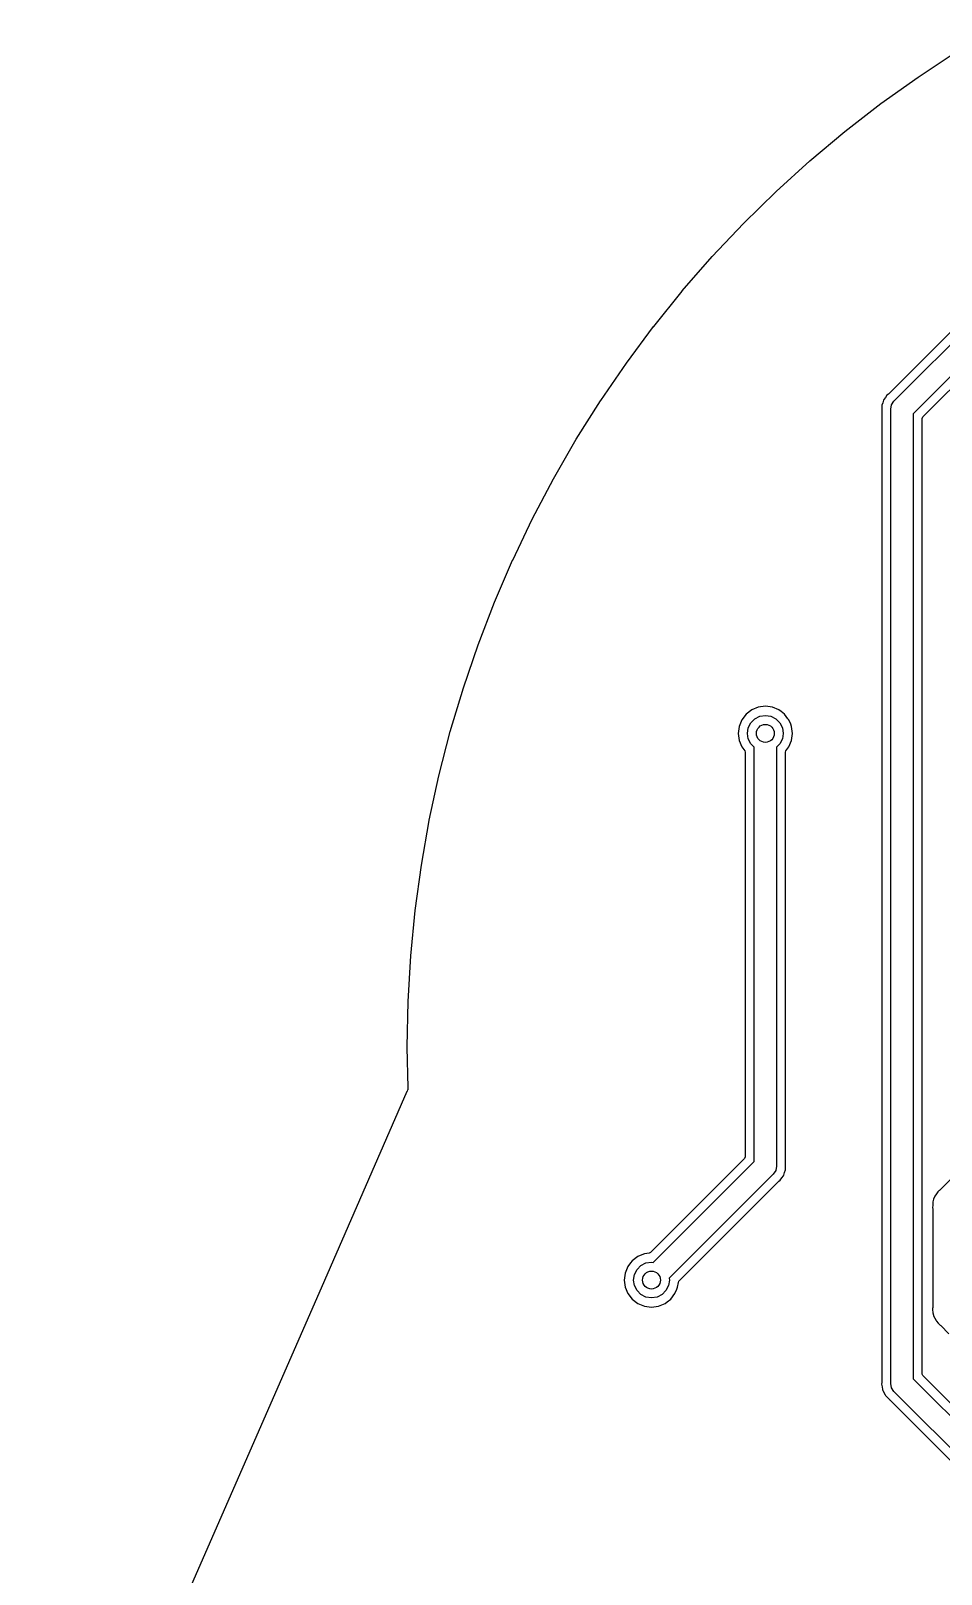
# Model space of a CAD drawing. Extents: x -3.95 to 1.03, y -1.83 to 1.03.
# Drawn here: x -3.865 to -3.066, y -0.468 to 0.887 of the extents above; entities that cross this region are included whole.
import ezdxf

# ---------------------------------------------------------------- set-up
doc = ezdxf.new("R2010")
doc.units = 0
doc.header["$MEASUREMENT"] = 0
doc.layers.add('BLACK', color=7, linetype='CONTINUOUS')

msp = doc.modelspace()

# ---------------------------------------------------------------- linework, layer by layer
at = {"layer": 'BLACK', "linetype": 'CONTINUOUS'}
for p, q in [((-2.793, 0.8868), (-3.1118, 0.568)), ((-3.107, 0.5617), (-2.7828, 0.8858)), ((-2.7689, 0.8719), (-3.0902, 0.5506)), ((-3.0859, 0.8463), (-3.0525, 0.8683)), ((-3.1185, 0.823), (-3.0859, 0.8463)), ((-3.0859, 0.8463), (-3.0859, 0.8463)), ((-3.1501, 0.7985), (-3.1185, 0.823)), ((-3.1185, 0.823), (-3.1185, 0.823)), ((-3.1808, 0.7728), (-3.1502, 0.7985)), ((-3.1502, 0.7985), (-3.1501, 0.7985)), ((-3.2105, 0.7458), (-3.1809, 0.7727)), ((-3.1809, 0.7727), (-3.1808, 0.7728)), ((-3.2391, 0.7178), (-3.2105, 0.7458)), ((-3.2105, 0.7458), (-3.2105, 0.7458)), ((-3.2666, 0.6887), (-3.2391, 0.7177)), ((-3.2391, 0.7177), (-3.2391, 0.7178)), ((-3.2929, 0.6585), (-3.2666, 0.6886)), ((-3.2666, 0.6886), (-3.2666, 0.6887)), ((-3.318, 0.6273), (-3.2929, 0.6584)), ((-3.2929, 0.6584), (-3.2929, 0.6585)), ((-3.342, 0.5952), (-3.3181, 0.6273)), ((-3.3181, 0.6273), (-3.318, 0.6273)), ((-3.0817, 0.5479), (-3.0273, 0.6023)), ((-3.3646, 0.5622), (-3.342, 0.5951)), ((-3.342, 0.5951), (-3.342, 0.5952)), ((-3.386, 0.5283), (-3.3647, 0.5621)), ((-3.3647, 0.5621), (-3.3646, 0.5622)), ((-3.1176, 0.558), (-3.1177, 0.5575)), ((-3.1177, 0.5575), (-3.1177, 0.5574)), ((-3.1177, 0.5574), (-3.1177, 0.5551)), ((-3.1169, 0.5602), (-3.1176, 0.5581)), ((-3.1176, 0.5581), (-3.1176, 0.558)), ((-3.1168, 0.5603), (-3.1169, 0.5602)), ((-3.1162, 0.5625), (-3.1168, 0.5603)), ((-3.1161, 0.5626), (-3.1162, 0.5625)), ((-3.1159, 0.563), (-3.1161, 0.5626)), ((-3.1145, 0.565), (-3.1159, 0.5631)), ((-3.1159, 0.5631), (-3.1159, 0.563)), ((-3.1132, 0.5669), (-3.1145, 0.565)), ((-3.1145, 0.565), (-3.1145, 0.565)), ((-3.1119, 0.5679), (-3.1132, 0.5669)), ((-3.1118, 0.568), (-3.1119, 0.5679)), ((-3.1098, 0.5547), (-3.1091, 0.5585)), ((-3.1091, 0.5585), (-3.107, 0.5617)), ((-3.1177, 0.555), (-3.1178, 0.5527)), ((-3.1178, 0.5527), (-3.1178, 0.5527)), ((-3.1178, 0.5527), (-3.1178, 0.5526)), ((-3.1178, 0.5526), (-3.1177, 0.5521)), ((-3.1177, 0.5551), (-3.1177, 0.555)), ((-3.1177, 0.5521), (-3.1177, -0.2996)), ((-3.1098, -0.3007), (-3.1098, 0.5547)), ((-3.0902, 0.5506), (-3.0902, -0.2966)), ((-3.0823, 0.5466), (-3.0817, 0.5479)), ((-3.0823, 0.405), (-3.0823, 0.5466)), ((-3.406, 0.4936), (-3.386, 0.5282)), ((-3.386, 0.5282), (-3.386, 0.5283)), ((-3.4247, 0.4582), (-3.406, 0.4935)), ((-3.406, 0.4935), (-3.406, 0.4936)), ((-3.4419, 0.422), (-3.4247, 0.4581)), ((-3.4247, 0.4581), (-3.4247, 0.4582)), ((-3.4578, 0.3853), (-3.442, 0.422)), ((-3.442, 0.422), (-3.4419, 0.422)), ((-3.0823, 0.305), (-3.0823, 0.405)), ((-3.4722, 0.3479), (-3.4578, 0.3852)), ((-3.4578, 0.3852), (-3.4578, 0.3853)), ((-3.4852, 0.31), (-3.4723, 0.3478)), ((-3.4723, 0.3478), (-3.4722, 0.3479)), ((-3.4967, 0.2716), (-3.4852, 0.3099)), ((-3.4852, 0.3099), (-3.4852, 0.31)), ((-3.0823, -0.2361), (-3.0823, 0.305)), ((-3.2369, 0.2869), (-3.2407, 0.2819)), ((-3.2319, 0.2907), (-3.2369, 0.2869)), ((-3.2262, 0.293), (-3.2319, 0.2907)), ((-3.2293, 0.2827), (-3.2249, 0.285)), ((-3.22, 0.2938), (-3.2262, 0.293)), ((-3.2249, 0.285), (-3.22, 0.2857)), ((-3.2138, 0.293), (-3.22, 0.2938)), ((-3.22, 0.2857), (-3.2151, 0.285)), ((-3.2151, 0.285), (-3.2107, 0.2827)), ((-3.2081, 0.2907), (-3.2138, 0.293)), ((-3.2062, 0.2892), (-3.2081, 0.2907)), ((-3.2031, 0.2869), (-3.2062, 0.2892)), ((-3.2001, 0.2829), (-3.2031, 0.2869)), ((-3.5067, 0.2328), (-3.4967, 0.2716)), ((-3.4967, 0.2716), (-3.4967, 0.2716)), ((-3.243, 0.2762), (-3.2439, 0.27)), ((-3.2407, 0.2819), (-3.243, 0.2762)), ((-3.2357, 0.27), (-3.235, 0.2749)), ((-3.235, 0.2749), (-3.2327, 0.2793)), ((-3.2327, 0.2793), (-3.2293, 0.2827)), ((-3.2107, 0.2827), (-3.2073, 0.2793)), ((-3.2073, 0.2793), (-3.205, 0.2749)), ((-3.205, 0.2749), (-3.2043, 0.27)), ((-3.1993, 0.2819), (-3.2001, 0.2829)), ((-3.1977, 0.278), (-3.1993, 0.2819)), ((-3.197, 0.2762), (-3.1977, 0.278)), ((-3.1961, 0.27), (-3.197, 0.2762)), ((-3.2439, 0.27), (-3.243, 0.2638)), ((-3.243, 0.2638), (-3.2407, 0.2581)), ((-3.2407, 0.2581), (-3.2407, 0.2581)), ((-3.2407, 0.2581), (-3.2381, 0.2548)), ((-3.235, 0.2651), (-3.2357, 0.27)), ((-3.2327, 0.2607), (-3.235, 0.2651)), ((-3.2298, 0.2578), (-3.2327, 0.2607)), ((-3.2298, -0.1059), (-3.2298, 0.2578)), ((-3.2073, 0.2607), (-3.2102, 0.2578)), ((-3.2102, 0.2578), (-3.2102, -0.11)), ((-3.205, 0.2651), (-3.2073, 0.2607)), ((-3.2043, 0.27), (-3.205, 0.2651)), ((-3.2019, 0.2548), (-3.1993, 0.2581)), ((-3.1993, 0.2581), (-3.197, 0.2638)), ((-3.197, 0.2638), (-3.1961, 0.27)), ((-3.2381, 0.2548), (-3.2377, 0.2536)), ((-3.2377, 0.2536), (-3.2377, -0.1019)), ((-3.2023, 0.2536), (-3.2019, 0.2548)), ((-3.2023, -0.1074), (-3.2023, 0.2536)), ((-3.5152, 0.1937), (-3.5067, 0.2328)), ((-3.5067, 0.2328), (-3.5067, 0.2328)), ((-3.5221, 0.1543), (-3.5152, 0.1936)), ((-3.5152, 0.1936), (-3.5152, 0.1937)), ((-3.5275, 0.1146), (-3.5221, 0.1542)), ((-3.5221, 0.1542), (-3.5221, 0.1543)), ((-3.5314, 0.0747), (-3.5276, 0.1145)), ((-3.5276, 0.1145), (-3.5275, 0.1146)), ((-3.5337, 0.0347), (-3.5314, 0.0746)), ((-3.5314, 0.0746), (-3.5314, 0.0747)), ((-3.5345, -0.0053), (-3.5338, 0.0346)), ((-3.5338, 0.0346), (-3.5337, 0.0347)), ((-3.5345, -0.0054), (-3.5345, -0.0053)), ((-3.5338, -0.0411), (-3.5345, -0.0054)), ((-3.607, -0.21), (-3.5345, -0.0442)), ((-3.5345, -0.0442), (-3.5343, -0.044)), ((-3.5343, -0.044), (-3.534, -0.0431)), ((-3.534, -0.0431), (-3.5339, -0.043)), ((-3.5339, -0.043), (-3.5338, -0.0427)), ((-3.5338, -0.0413), (-3.5338, -0.0411)), ((-3.5338, -0.0423), (-3.5338, -0.0413)), ((-3.5338, -0.0427), (-3.5338, -0.0423)), ((-3.5338, -0.0423), (-3.5338, -0.0423)), ((-3.2383, -0.1032), (-3.321, -0.1859)), ((-3.3184, -0.1945), (-3.2298, -0.1059)), ((-3.2377, -0.1019), (-3.2383, -0.1032)), ((-3.2022, -0.1079), (-3.2023, -0.1074)), ((-3.2023, -0.1103), (-3.2022, -0.108)), ((-3.2022, -0.108), (-3.2022, -0.1079)), ((-3.213, -0.117), (-3.3045, -0.2084)), ((-3.2109, -0.1138), (-3.213, -0.117)), ((-3.213, -0.117), (-3.213, -0.117)), ((-3.2102, -0.11), (-3.2109, -0.1138)), ((-3.2069, -0.1222), (-3.2056, -0.1203)), ((-3.2056, -0.1203), (-3.2055, -0.1202)), ((-3.2055, -0.1202), (-3.2041, -0.1184)), ((-3.2041, -0.1183), (-3.2039, -0.1179)), ((-3.2041, -0.1184), (-3.2041, -0.1183)), ((-3.2039, -0.1179), (-3.2038, -0.1178)), ((-3.2038, -0.1178), (-3.2032, -0.1156)), ((-3.2032, -0.1156), (-3.2031, -0.1155)), ((-3.2031, -0.1155), (-3.2024, -0.1133)), ((-3.2024, -0.1133), (-3.2023, -0.1128)), ((-3.2024, -0.1133), (-3.2024, -0.1133)), ((-3.2023, -0.1104), (-3.2023, -0.1103)), ((-3.2023, -0.1127), (-3.2023, -0.1104)), ((-3.2023, -0.1128), (-3.2023, -0.1127)), ((-3.0455, -0.1097), (-3.0671, -0.1313)), ((-3.2959, -0.211), (-3.2082, -0.1233)), ((-3.2082, -0.1233), (-3.2081, -0.1232)), ((-3.2081, -0.1232), (-3.2069, -0.1222)), ((-3.2069, -0.1222), (-3.2069, -0.1222)), ((-3.2069, -0.1222), (-3.2069, -0.1222)), ((-3.0698, -0.1344), (-3.0712, -0.1362)), ((-3.0685, -0.1324), (-3.0698, -0.1343)), ((-3.0698, -0.1343), (-3.0698, -0.1344)), ((-3.0672, -0.1314), (-3.0685, -0.1324)), ((-3.0671, -0.1313), (-3.0672, -0.1314)), ((-3.073, -0.1443), (-3.0731, -0.1466)), ((-3.0731, -0.1466), (-3.0731, -0.1467)), ((-3.0731, -0.1467), (-3.073, -0.1472)), ((-3.0729, -0.1414), (-3.073, -0.1419)), ((-3.073, -0.1419), (-3.073, -0.1419)), ((-3.073, -0.1419), (-3.073, -0.1419)), ((-3.073, -0.1419), (-3.073, -0.1419)), ((-3.073, -0.1419), (-3.073, -0.1442)), ((-3.073, -0.1442), (-3.073, -0.1443)), ((-3.073, -0.1472), (-3.073, -0.2344)), ((-3.0722, -0.1391), (-3.0729, -0.1413)), ((-3.0729, -0.1413), (-3.0729, -0.1414)), ((-3.0715, -0.1368), (-3.0722, -0.139)), ((-3.0722, -0.139), (-3.0722, -0.1391)), ((-3.0714, -0.1368), (-3.0715, -0.1368)), ((-3.0712, -0.1363), (-3.0714, -0.1368)), ((-3.0712, -0.1362), (-3.0712, -0.1363)), ((-3.3319, -0.1893), (-3.3369, -0.1931)), ((-3.3298, -0.1885), (-3.3319, -0.1893)), ((-3.3319, -0.1893), (-3.3319, -0.1893)), ((-3.3262, -0.187), (-3.3298, -0.1885)), ((-3.3221, -0.1864), (-3.3262, -0.187)), ((-3.321, -0.1859), (-3.3221, -0.1864)), ((-3.3407, -0.1981), (-3.343, -0.2038)), ((-3.3383, -0.195), (-3.3407, -0.1981)), ((-3.3369, -0.1931), (-3.3383, -0.195)), ((-3.335, -0.2051), (-3.3327, -0.2007)), ((-3.3327, -0.2007), (-3.3293, -0.1973)), ((-3.3293, -0.1973), (-3.3249, -0.195)), ((-3.3249, -0.195), (-3.32, -0.1943)), ((-3.32, -0.1943), (-3.3184, -0.1945)), ((-3.8651, -0.8), (-3.607, -0.21)), ((-3.343, -0.2038), (-3.3439, -0.21)), ((-3.3439, -0.21), (-3.343, -0.2162)), ((-3.343, -0.2162), (-3.3407, -0.2219)), ((-3.3357, -0.21), (-3.335, -0.2051)), ((-3.335, -0.2149), (-3.3357, -0.21)), ((-3.3327, -0.2193), (-3.335, -0.2149)), ((-3.305, -0.2149), (-3.3073, -0.2193)), ((-3.3043, -0.21), (-3.305, -0.2149)), ((-3.3045, -0.2084), (-3.3043, -0.21)), ((-3.2978, -0.2181), (-3.297, -0.2162)), ((-3.297, -0.2162), (-3.2964, -0.2121)), ((-3.2964, -0.2121), (-3.2959, -0.211)), ((-3.3407, -0.2219), (-3.3369, -0.2269)), ((-3.3369, -0.2269), (-3.3319, -0.2307)), ((-3.3293, -0.2227), (-3.3327, -0.2193)), ((-3.3249, -0.225), (-3.3293, -0.2227)), ((-3.32, -0.2257), (-3.3249, -0.225)), ((-3.3151, -0.225), (-3.32, -0.2257)), ((-3.3107, -0.2227), (-3.3151, -0.225)), ((-3.3073, -0.2193), (-3.3107, -0.2227)), ((-3.3081, -0.2307), (-3.3062, -0.2292)), ((-3.3062, -0.2292), (-3.3031, -0.2269)), ((-3.3031, -0.2269), (-3.2994, -0.2219)), ((-3.2994, -0.2219), (-3.2978, -0.2181)), ((-3.2994, -0.2219), (-3.2994, -0.2219)), ((-3.3319, -0.2307), (-3.3262, -0.233)), ((-3.3262, -0.233), (-3.32, -0.2338)), ((-3.32, -0.2338), (-3.3138, -0.233)), ((-3.3138, -0.233), (-3.3081, -0.2307)), ((-3.0823, -0.2926), (-3.0823, -0.2361)), ((-3.0731, -0.2346), (-3.0732, -0.2361)), ((-3.0732, -0.2361), (-3.0728, -0.2384)), ((-3.073, -0.2344), (-3.0731, -0.2346)), ((-3.0728, -0.2384), (-3.0728, -0.2385)), ((-3.0728, -0.2385), (-3.0728, -0.2388)), ((-3.0728, -0.2388), (-3.0724, -0.2408)), ((-3.0724, -0.2408), (-3.0724, -0.2408)), ((-3.0724, -0.2408), (-3.0723, -0.2413)), ((-3.0723, -0.2413), (-3.0722, -0.2414)), ((-3.0722, -0.2414), (-3.0712, -0.2434)), ((-3.0712, -0.2434), (-3.0711, -0.2435)), ((-3.0711, -0.2435), (-3.0701, -0.2456)), ((-3.0701, -0.2456), (-3.0701, -0.2456)), ((-3.0701, -0.2456), (-3.0698, -0.246)), ((-3.0698, -0.246), (-3.0697, -0.2461)), ((-3.0697, -0.2461), (-3.0681, -0.2478)), ((-3.0681, -0.2478), (-3.0681, -0.2478)), ((-3.0681, -0.2478), (-3.0665, -0.2495)), ((-3.0665, -0.2495), (-3.0664, -0.2495)), ((-3.0664, -0.2495), (-3.066, -0.2498)), ((-3.066, -0.2498), (-3.0587, -0.2572)), ((-3.0902, -0.2966), (-3.0253, -0.3615)), ((-3.0817, -0.2939), (-3.0823, -0.2926)), ((-3.0225, -0.3531), (-3.0817, -0.2939)), ((-3.1178, -0.2998), (-3.1179, -0.3014)), ((-3.1179, -0.3014), (-3.1175, -0.3036)), ((-3.1177, -0.2996), (-3.1178, -0.2998)), ((-3.1175, -0.3036), (-3.1175, -0.3037)), ((-3.1175, -0.3037), (-3.1171, -0.306)), ((-3.1171, -0.306), (-3.1171, -0.3061)), ((-3.1171, -0.3061), (-3.117, -0.3065)), ((-3.117, -0.3065), (-3.1169, -0.3066)), ((-3.1169, -0.3066), (-3.1159, -0.3087)), ((-3.1159, -0.3087), (-3.1158, -0.3087)), ((-3.1158, -0.3087), (-3.1148, -0.3108)), ((-3.1148, -0.3108), (-3.1148, -0.3109)), ((-3.1148, -0.3109), (-3.1145, -0.3113)), ((-3.1145, -0.3113), (-3.1144, -0.3114)), ((-3.1144, -0.3114), (-3.1128, -0.313)), ((-3.1091, -0.3045), (-3.1098, -0.3007)), ((-3.107, -0.3077), (-3.1091, -0.3045)), ((-3.0392, -0.3755), (-3.107, -0.3077)), ((-3.1128, -0.313), (-3.1128, -0.313)), ((-3.1128, -0.313), (-3.1112, -0.3147)), ((-3.1112, -0.3147), (-3.1111, -0.3148)), ((-3.1111, -0.3148), (-3.1107, -0.3151)), ((-3.1107, -0.3151), (-3.0476, -0.3782))]:
    msp.add_line(p, q, dxfattribs=at)
at = {"layer": 'BLACK'}
for centre in [(-3.22, 0.27), (-3.32, -0.21)]:
    msp.add_circle(centre, 0.00787, dxfattribs=at)

doc.saveas('drawing.dxf')
